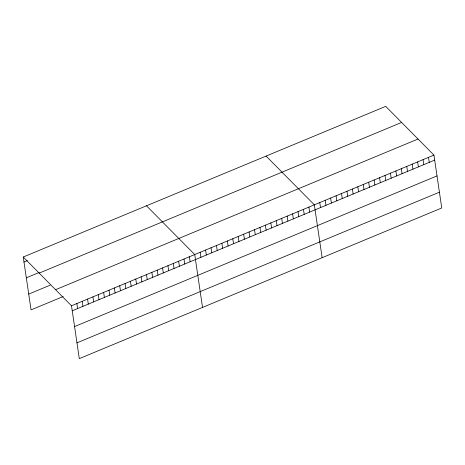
<?xml version="1.0" encoding="UTF-8"?>
<svg xmlns="http://www.w3.org/2000/svg" width="465" height="465" viewBox="0 0 465 465"><rect width="100%" height="100%" fill="white"/><g stroke="black" fill="none" stroke-linecap="round" stroke-linejoin="round"><path stroke-width="0.7" d="M23.25 257.023L385.7 106.357L433.944 155.118L441.75 207.977L79.3 358.643L71.494 305.784L23.25 257.023L31.056 309.882L63.205 296.519M23.988 262.022L27.336 260.632M26.319 277.82L39.043 272.525M39.17 273.118L401.621 122.446M28.725 294.089L50.156 285.179M55.573 289.695L418.023 139.023M71.494 305.784L433.944 155.118M72.232 310.783L434.682 160.117M74.569 326.581L437.013 175.91M76.969 342.85L439.419 192.179M266.09 156.077L314.334 204.838L322.14 257.697M146.481 205.797L194.73 254.558L202.537 307.417M428.509 157.373L429.247 162.372M423.069 159.635L423.807 164.633M417.634 161.896L418.372 166.894M412.199 164.157L412.937 169.155M406.759 166.418L407.497 171.416M401.324 168.679L402.062 173.678M395.889 170.934L396.628 175.933M390.449 173.195L391.187 178.194M385.014 175.456L385.752 180.455M379.579 177.717L380.318 182.716M374.139 179.978L374.877 184.977M368.704 182.239L369.443 187.238M363.27 184.495L364.008 189.493M357.829 186.756L358.567 191.754M352.394 189.017L353.133 194.015M346.96 191.278L347.692 196.277M341.519 193.539L342.257 198.538M336.085 195.794L336.823 200.793M330.644 198.055L331.382 203.054M325.209 200.316L325.948 205.315M319.775 202.577L320.513 207.576M308.9 207.099L309.638 212.098M303.465 209.355L304.203 214.353M298.024 211.616L298.763 216.614M292.59 213.877L293.328 218.876M287.155 216.138L287.893 221.137M281.714 218.399L282.453 223.398M276.28 220.66L277.018 225.659M270.845 222.915L271.583 227.914M265.405 225.176L266.143 230.175M259.97 227.437L260.708 232.436M254.535 229.698L255.273 234.697M249.095 231.959L249.833 236.958M243.66 234.221L244.398 239.213M238.22 236.476L238.958 241.475M232.785 238.737L233.523 243.736M227.35 240.998L228.088 245.997M221.91 243.259L222.648 248.258M216.475 245.52L217.213 250.519M211.04 247.775L211.778 252.774M205.6 250.036L206.338 255.035M200.165 252.297L200.903 257.296M189.371 256.785L190.109 261.783M184.012 259.011L184.75 264.01M178.653 261.243L179.391 266.242M173.3 263.469L174.038 268.468M167.941 265.695L168.679 270.694M162.581 267.921L163.32 272.92M157.222 270.148L157.96 275.146M151.863 272.374L152.601 277.373M146.51 274.606L147.248 279.605M141.151 276.832L141.889 281.831M135.792 279.058L136.53 284.057M130.433 281.284L131.171 286.283M125.073 283.511L125.812 288.509M119.72 285.743L120.458 290.741M114.361 287.969L115.099 292.967M109.002 290.195L109.74 295.194M103.643 292.421L104.381 297.42M98.284 294.647L99.022 299.646M92.93 296.879L93.668 301.878M87.571 299.105L88.309 304.104M82.212 301.332L82.95 306.33M76.853 303.558L77.591 308.557"/></g></svg>
